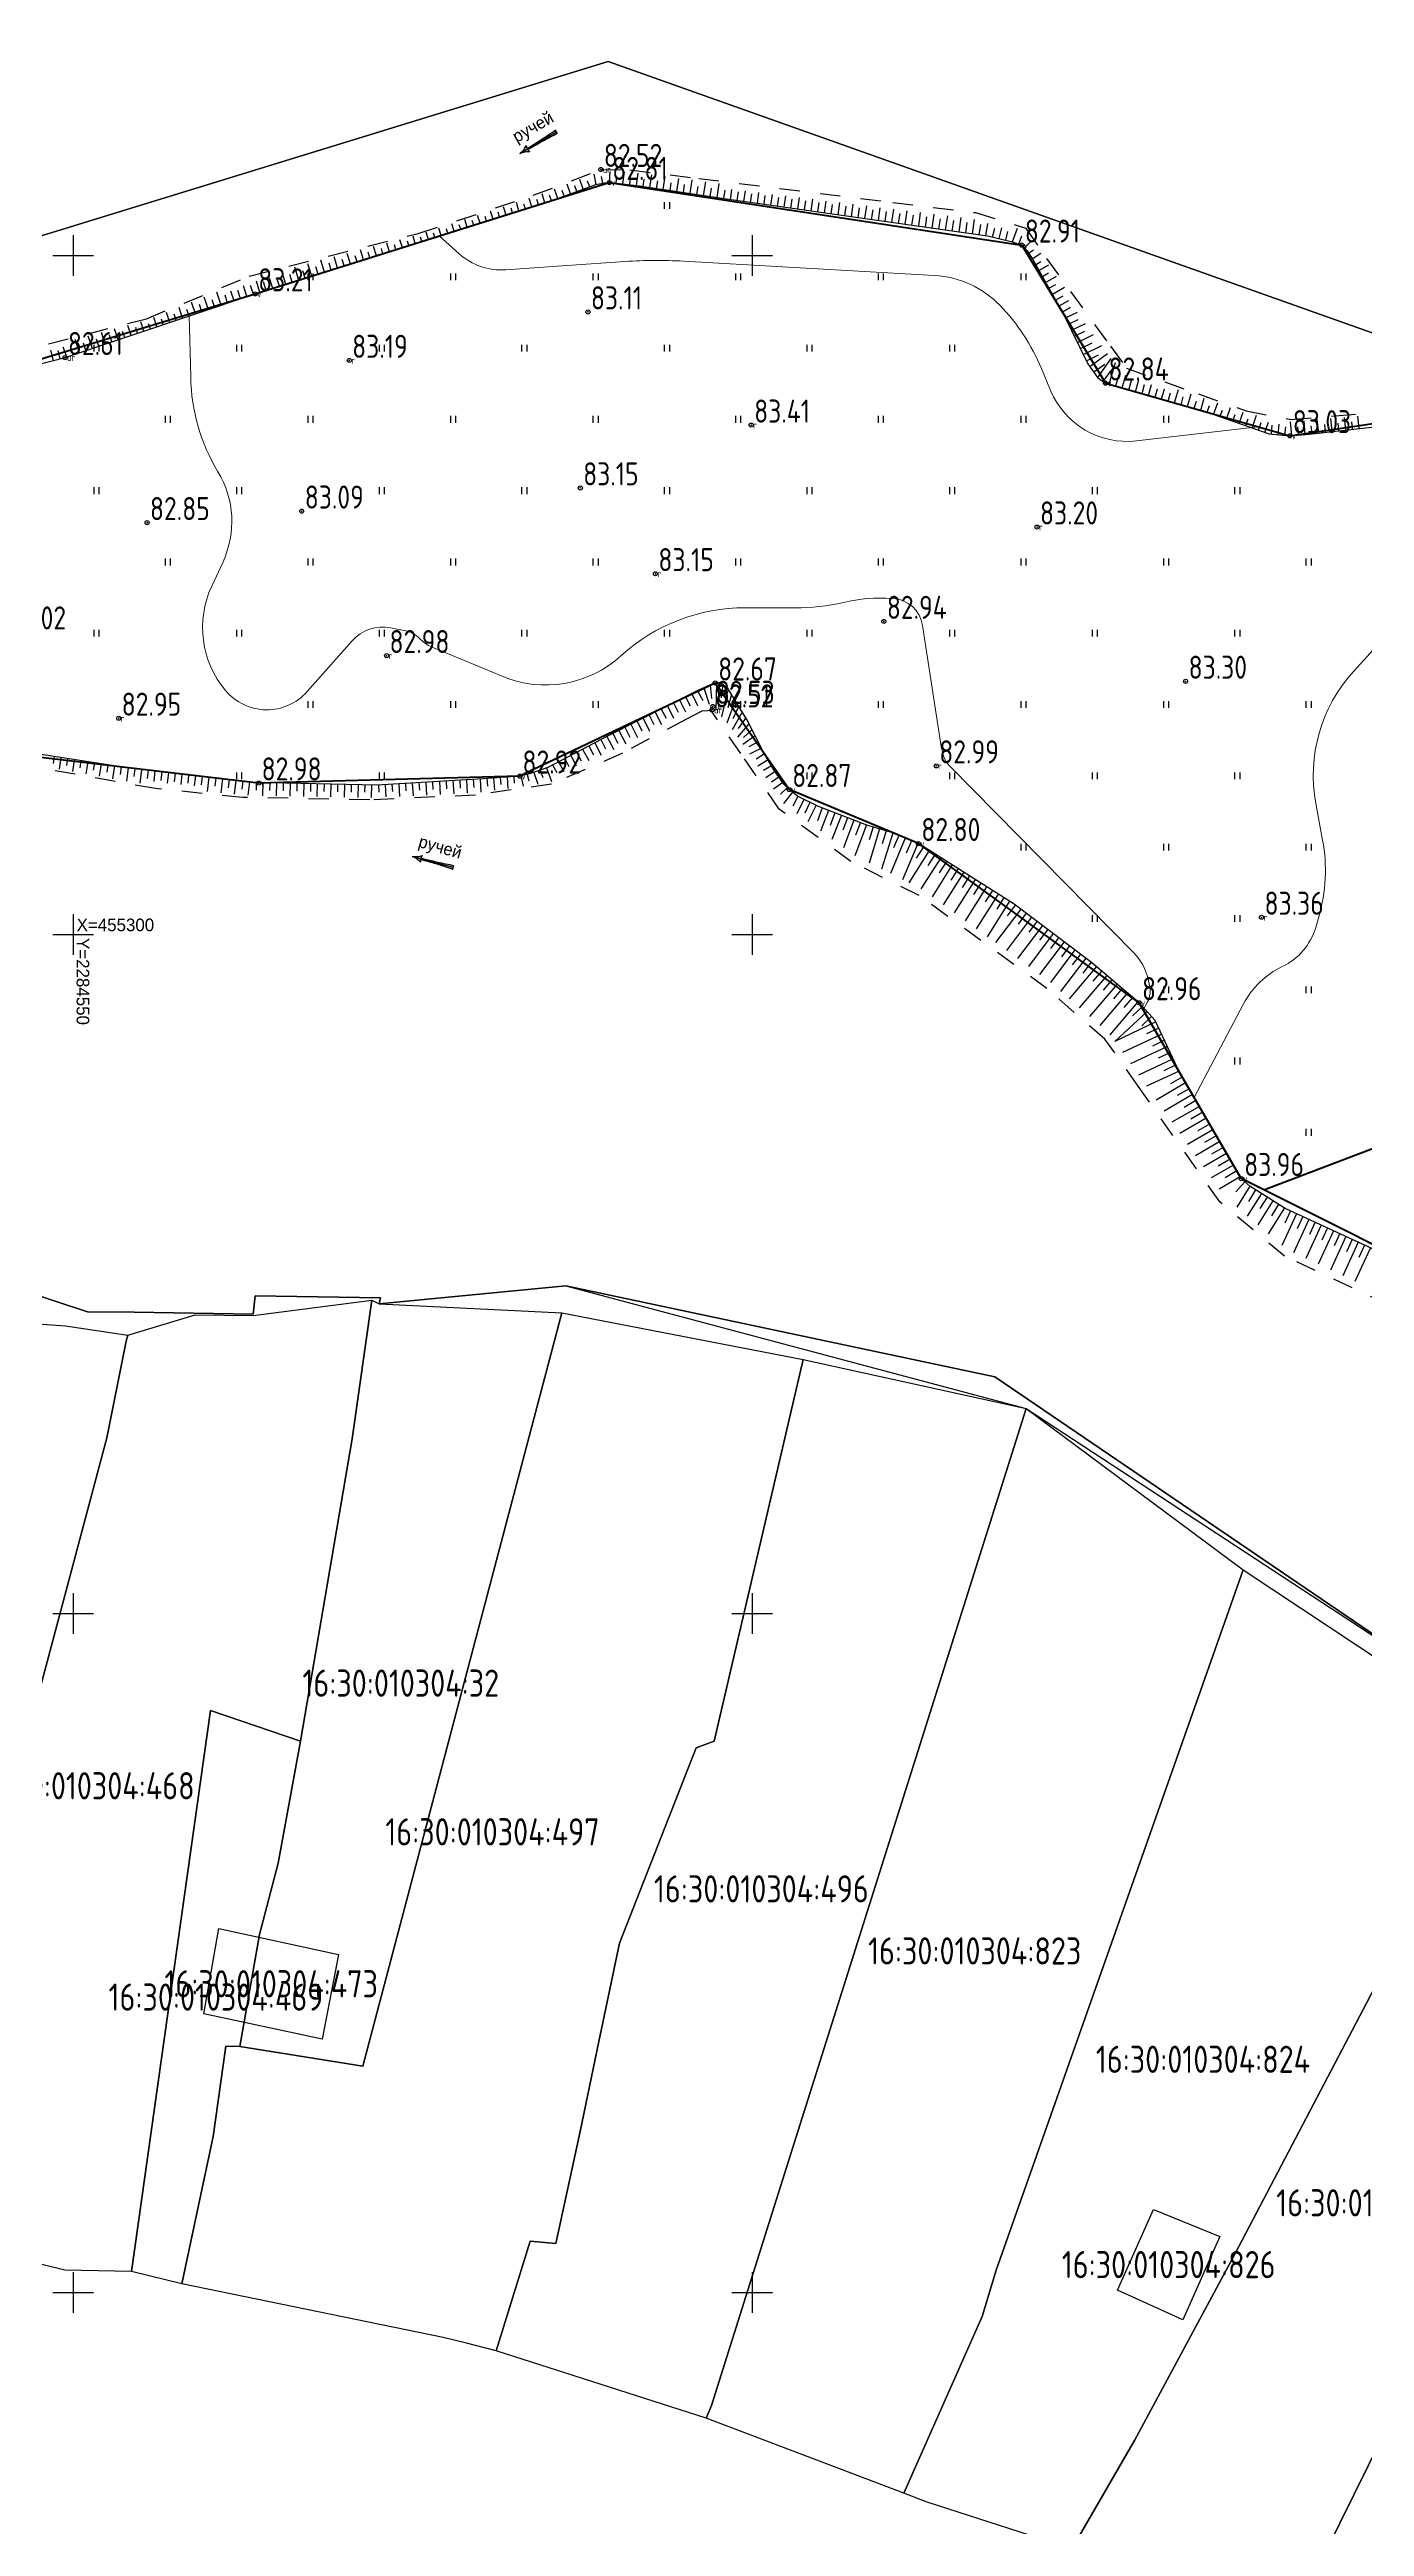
# Model space of a CAD drawing. Header units: metres. Extents: x 2284092 to 2335310, y 454860 to 483236.
# Drawn here: x 2284548.3 to 2284645.1, y 455182.8 to 455365.2 of the extents above; entities that cross this region are included whole.
import ezdxf
from ezdxf.enums import TextEntityAlignment as Align

# ---------------------------------------------------------------- set-up
doc = ezdxf.new("R2010")
doc.units = ezdxf.units.M
doc.header["$PDMODE"] = 32
doc.header["$PDSIZE"] = 0.3
doc.linetypes.add('ЛИНИЯ_1.5-1.5', pattern=[3, 1.5, -1.5])
for name, color, linetype in [('-_линия', 7, 'Continuous'), ('0 @ 0.5', 7, 'Continuous'), ('b', 7, 'Continuous'), ('D', 1, 'Continuous'), ('Eg.14_Ограждения', 7, 'Continuous'), ('INHABITED', 14, 'Continuous'), ('LABELS', 254, 'Continuous'), ('MUNICIPAL', 14, 'Continuous'), ('P', 94, 'Continuous'), ('Pr', 7, 'Continuous'), ('T', 7, 'Continuous'), ('КОД', 7, 'Continuous')]:
    doc.layers.add(name, color=color, linetype=linetype)
doc.styles.get("Standard").update_dxf_attribs({"font": 'eskdu.shx'})
doc.styles.add('Рубленый (Р-131)', font='p131.ttf')
doc.linetypes.add('ЛИНИЯ_СВЯЗИ', pattern='A,4.5,[133,ltypeshp.shx,S=0.2,R=0,X=-0.2,Y=0],1e-05,[133,ltypeshp.shx,S=0.15,R=0,X=-0.15,Y=0],1e-05,[133,ltypeshp.shx,S=0.1,R=0,X=-0.1,Y=0],1e-05,[133,ltypeshp.shx,S=0.05,R=0,X=-0.05,Y=0],4.5,-2', length=11.00003)

# ---------------------------------------------------------------- blocks, each defined once
blk = doc.blocks.new('Крест сетки')
at = {"color": 72, "linetype": 'Continuous'}
for p, q in [((-3, 0), (3, 0)), ((0, 3), (0, -3))]:
    blk.add_line(p, q, dxfattribs=at)
blk = doc.blocks.new('Штриховка Луговая растительность')
at = {"color": 3, "linetype": 'Continuous'}
for p, q in [((-0.4, 1), (-0.4, 0)), ((0.4, 0), (0.4, 1))]:
    blk.add_line(p, q, dxfattribs=at)
blk = doc.blocks.new('Направление течения')
at = {"linetype": 'Continuous'}
h = blk.add_hatch(color=0, dxfattribs=at)
edge = h.paths.add_edge_path()
edge.add_arc((-0.03, 2.33), 1.04, 241.8876, 266.7395)
edge.add_spline(control_points=[(-0.09, 1.3), (-0.09, 1.51), (-0.11, 2.34), (-0.14, 4.01), (-0.23, 5.45), (-0.28, 6.27)], knot_values=[0, 0, 0, 0, 0.625751, 2.516384, 4.981065, 4.981065, 4.981065, 4.981065], degree=3, periodic=0)
edge.add_arc((-0.05, 6.62), 0.414, 235.3367, 276.6842)
edge.add_arc((0.05, 6.62), 0.414, 263.3158, 304.6633)
edge.add_spline(control_points=[(0.28, 6.27), (0.23, 5.45), (0.14, 4.01), (0.11, 2.34), (0.09, 1.51), (0.09, 1.3)], knot_values=[0, 0, 0, 0, 2.464681, 4.355314, 4.981065, 4.981065, 4.981065, 4.981065], degree=3, periodic=0)
edge.add_arc((0.03, 2.33), 1.04, 273.2605, 298.1124)
edge.add_spline(control_points=[(0.52, 1.42), (0.39, 1.22), (0.12, 0.79), (0.04, 0.28), (0, 0)], knot_values=[0, 0, 0, 0, 0.685038, 1.525237, 1.525237, 1.525237, 1.525237], degree=3, periodic=0)
edge.add_spline(control_points=[(0, 0), (-0.04, 0.28), (-0.12, 0.79), (-0.39, 1.22), (-0.52, 1.42)], knot_values=[0, 0, 0, 0, 0.840199, 1.525237, 1.525237, 1.525237, 1.525237], degree=3, periodic=0)
at = {"color": 0, "linetype": 'Continuous'}
blk.add_line((0, 0), (0, 6.2), dxfattribs=at)
for centre, radius, start, end in [((-0.05, 6.62), 0.414, 235.3367, 276.6842), ((0.05, 6.62), 0.414, 263.3158, 304.6633), ((-0.03, 2.33), 1.04, 241.8876, 266.7395), ((0.03, 2.33), 1.04, 273.2605, 298.1124)]:
    blk.add_arc(centre, radius, start, end, dxfattribs=at)
for points in [[(-0.09, 1.3), (-0.1, 1.92), (-0.15, 3.81), (-0.28, 6.27)], [(0.09, 1.3), (0.1, 1.92), (0.15, 3.81), (0.28, 6.27)], [(0, 0), (-0.19, 0.82), (-0.52, 1.42)], [(0, 0), (0.19, 0.82), (0.52, 1.42)]]:
    blk.add_spline(points, degree=3, dxfattribs=at)

msp = doc.modelspace()

# ---------------------------------------------------------------- linework, layer by layer
at = {"layer": '-_линия', "color": 1, "lineweight": 100}
for points in [[(2284540.34, 455340.19), (2284563.4, 455347.18), (2284589.47, 455355.38), (2284619.85, 455350.77), (2284626.01, 455340.61), (2284639.58, 455336.73), (2284658.32, 455339.51)], [(2284653.36, 455273.35), (2284636.01, 455282.03), (2284628.48, 455294.98), (2284612.23, 455306.7), (2284602.73, 455310.68), (2284597.27, 455318.52), (2284582.87, 455311.67), (2284563.65, 455311.16), (2284526.55, 455315.52)]]:
    msp.add_lwpolyline(points, dxfattribs=at)
at = {"linetype": 'Continuous'}
for p, q in [((2284586.62, 455354.55), (2284586.37, 455355.25)), ((2284587.56, 455354.89), (2284587.3, 455355.6)), ((2284588.03, 455355.07), (2284587.87, 455355.48)), ((2284588.5, 455355.24), (2284588.36, 455356)), ((2284588.99, 455355.33), (2284588.9, 455355.82)), ((2284589.49, 455355.38), (2284589.54, 455356.19)), ((2284589.99, 455355.34), (2284590.02, 455355.83)), ((2284590.48, 455355.28), (2284590.59, 455356.16)), ((2284590.98, 455355.22), (2284591.04, 455355.76)), ((2284591.47, 455355.16), (2284591.59, 455356.07)), ((2284591.97, 455355.09), (2284592.05, 455355.63)), ((2284592.46, 455355.02), (2284592.6, 455355.95)), ((2284592.96, 455354.95), (2284593.04, 455355.5)), ((2284593.45, 455354.87), (2284593.59, 455355.82)), ((2284593.95, 455354.8), (2284594.03, 455355.36)), ((2284594.44, 455354.72), (2284594.59, 455355.69)), ((2284594.94, 455354.65), (2284595.02, 455355.23)), ((2284595.43, 455354.57), (2284595.58, 455355.57)), ((2284596.42, 455354.43), (2284596.57, 455355.44)), ((2284597.41, 455354.28), (2284597.56, 455355.31)), ((2284581.87, 455352.99), (2284581.68, 455353.59)), ((2284582.35, 455353.14), (2284582.24, 455353.5)), ((2284582.82, 455353.29), (2284582.63, 455353.9)), ((2284583.3, 455353.44), (2284583.19, 455353.8)), ((2284583.78, 455353.59), (2284583.58, 455354.21)), ((2284584.26, 455353.74), (2284584.14, 455354.12)), ((2284584.73, 455353.89), (2284584.53, 455354.55)), ((2284585.21, 455354.04), (2284585.08, 455354.44)), ((2284585.68, 455354.21), (2284585.43, 455354.89)), ((2284586.15, 455354.38), (2284586, 455354.79)), ((2284587.09, 455354.72), (2284586.94, 455355.13)), ((2284595.93, 455354.5), (2284596.01, 455355.09)), ((2284596.91, 455354.35), (2284597, 455354.96)), ((2284597.9, 455354.2), (2284598, 455354.82)), ((2284598.4, 455354.13), (2284598.5, 455354.88)), ((2284598.89, 455354.06), (2284598.98, 455354.69)), ((2284599.39, 455353.99), (2284599.5, 455354.76)), ((2284599.88, 455353.92), (2284599.97, 455354.56)), ((2284600.38, 455353.85), (2284600.49, 455354.64)), ((2284600.87, 455353.78), (2284600.96, 455354.43)), ((2284601.37, 455353.71), (2284601.48, 455354.51)), ((2284601.86, 455353.64), (2284601.96, 455354.29)), ((2284602.36, 455353.57), (2284602.47, 455354.39)), ((2284602.85, 455353.5), (2284602.95, 455354.16)), ((2284603.35, 455353.43), (2284603.47, 455354.27)), ((2284603.84, 455353.36), (2284603.94, 455354.03)), ((2284604.34, 455353.29), (2284604.46, 455354.15)), ((2284604.83, 455353.22), (2284604.93, 455353.9)), ((2284605.33, 455353.15), (2284605.45, 455354.02)), ((2284605.82, 455353.08), (2284605.92, 455353.77)), ((2284606.32, 455353.01), (2284606.45, 455353.9)), ((2284606.81, 455352.94), (2284606.91, 455353.64)), ((2284607.31, 455352.87), (2284607.44, 455353.78)), ((2284607.8, 455352.8), (2284607.9, 455353.51)), ((2284608.3, 455352.73), (2284608.43, 455353.66)), ((2284608.79, 455352.66), (2284608.9, 455353.37)), ((2284609.29, 455352.59), (2284609.42, 455353.53)), ((2284610.28, 455352.45), (2284610.42, 455353.41)), ((2284576.15, 455351.19), (2284575.98, 455351.72)), ((2284576.62, 455351.34), (2284576.53, 455351.65)), ((2284577.1, 455351.49), (2284576.93, 455352.03)), ((2284577.58, 455351.64), (2284577.48, 455351.96)), ((2284578.05, 455351.79), (2284577.88, 455352.34)), ((2284578.53, 455351.94), (2284578.43, 455352.27)), ((2284579.01, 455352.09), (2284578.83, 455352.65)), ((2284579.49, 455352.24), (2284579.38, 455352.58)), ((2284579.96, 455352.39), (2284579.78, 455352.96)), ((2284580.44, 455352.54), (2284580.33, 455352.88)), ((2284580.92, 455352.69), (2284580.73, 455353.28)), ((2284581.39, 455352.84), (2284581.28, 455353.19)), ((2284609.78, 455352.52), (2284609.89, 455353.24)), ((2284610.77, 455352.38), (2284610.88, 455353.11)), ((2284611.27, 455352.31), (2284611.41, 455353.29)), ((2284611.76, 455352.24), (2284611.87, 455352.98)), ((2284612.26, 455352.17), (2284612.4, 455353.17)), ((2284612.75, 455352.1), (2284612.86, 455352.85)), ((2284613.25, 455352.03), (2284613.39, 455353.04)), ((2284613.74, 455351.96), (2284613.85, 455352.72)), ((2284614.24, 455351.89), (2284614.39, 455352.92)), ((2284614.73, 455351.81), (2284614.84, 455352.59)), ((2284615.23, 455351.74), (2284615.38, 455352.8)), ((2284615.72, 455351.67), (2284615.83, 455352.45)), ((2284616.22, 455351.6), (2284616.37, 455352.67)), ((2284616.71, 455351.53), (2284616.82, 455352.28)), ((2284617.21, 455351.46), (2284617.34, 455352.37)), ((2284617.7, 455351.36), (2284617.85, 455352.03)), ((2284618.19, 455351.25), (2284618.37, 455352.05)), ((2284618.67, 455351.14), (2284618.81, 455351.77)), ((2284619.16, 455351.02), (2284619.52, 455352.02)), ((2284569.47, 455349.09), (2284569.21, 455349.91)), ((2284569.95, 455349.24), (2284569.8, 455349.71)), ((2284570.42, 455349.39), (2284570.18, 455350.16)), ((2284570.9, 455349.54), (2284570.76, 455349.98)), ((2284571.38, 455349.69), (2284571.15, 455350.42)), ((2284571.85, 455349.84), (2284571.72, 455350.25)), ((2284572.33, 455349.99), (2284572.12, 455350.67)), ((2284572.81, 455350.14), (2284572.69, 455350.53)), ((2284573.28, 455350.29), (2284573.09, 455350.92)), ((2284573.76, 455350.44), (2284573.65, 455350.8)), ((2284574.24, 455350.59), (2284574.06, 455351.17)), ((2284574.72, 455350.74), (2284574.61, 455351.07)), ((2284575.19, 455350.89), (2284575.02, 455351.43)), ((2284575.67, 455351.04), (2284575.57, 455351.35)), ((2284619.63, 455350.85), (2284619.85, 455351.45)), ((2284620.03, 455350.58), (2284620.61, 455351.11)), ((2284620.34, 455350.19), (2284620.71, 455350.42)), ((2284620.61, 455349.77), (2284621.25, 455350.17)), ((2284563.75, 455347.29), (2284563.49, 455348.11)), ((2284564.22, 455347.44), (2284564.02, 455348.08)), ((2284564.7, 455347.59), (2284564.46, 455348.35)), ((2284565.18, 455347.74), (2284564.99, 455348.35)), ((2284565.65, 455347.89), (2284565.34, 455348.9)), ((2284566.13, 455348.04), (2284565.95, 455348.62)), ((2284566.61, 455348.19), (2284566.31, 455349.15)), ((2284567.08, 455348.34), (2284566.91, 455348.89)), ((2284567.56, 455348.49), (2284567.27, 455349.4)), ((2284568.04, 455348.64), (2284567.87, 455349.17)), ((2284568.51, 455348.79), (2284568.24, 455349.66)), ((2284568.99, 455348.94), (2284568.84, 455349.44)), ((2284620.86, 455349.33), (2284621.26, 455349.56)), ((2284621.11, 455348.9), (2284621.83, 455349.31)), ((2284621.36, 455348.47), (2284621.81, 455348.72)), ((2284621.6, 455348.03), (2284622.41, 455348.49)), ((2284621.85, 455347.6), (2284622.35, 455347.88)), ((2284558.05, 455345.39), (2284557.79, 455346.19)), ((2284559, 455345.71), (2284558.72, 455346.56)), ((2284559.48, 455345.87), (2284559.3, 455346.39)), ((2284559.95, 455346.03), (2284559.65, 455346.94)), ((2284560.42, 455346.19), (2284560.24, 455346.74)), ((2284560.9, 455346.35), (2284560.58, 455347.31)), ((2284561.37, 455346.51), (2284561.18, 455347.09)), ((2284561.85, 455346.66), (2284561.6, 455347.39)), ((2284562.32, 455346.82), (2284562.11, 455347.44)), ((2284562.79, 455346.98), (2284562.53, 455347.77)), ((2284563.27, 455347.14), (2284563.05, 455347.79)), ((2284622.1, 455347.16), (2284622.99, 455347.67)), ((2284622.34, 455346.73), (2284622.89, 455347.04)), ((2284622.59, 455346.29), (2284623.31, 455346.7)), ((2284622.84, 455345.86), (2284623.44, 455346.2)), ((2284552.36, 455343.49), (2284552.08, 455344.34)), ((2284553.31, 455343.81), (2284553.05, 455344.6)), ((2284553.79, 455343.96), (2284553.64, 455344.41)), ((2284554.26, 455344.12), (2284554.01, 455344.86)), ((2284554.73, 455344.28), (2284554.6, 455344.7)), ((2284555.21, 455344.44), (2284554.98, 455345.12)), ((2284555.68, 455344.6), (2284555.55, 455344.98)), ((2284556.16, 455344.76), (2284555.93, 455345.44)), ((2284556.63, 455344.92), (2284556.49, 455345.33)), ((2284557.11, 455345.08), (2284556.86, 455345.81)), ((2284557.58, 455345.24), (2284557.43, 455345.69)), ((2284558.53, 455345.55), (2284558.37, 455346.04)), ((2284623.07, 455345.41), (2284623.94, 455345.84)), ((2284623.29, 455344.96), (2284623.99, 455345.3)), ((2284623.5, 455344.51), (2284624.54, 455345.01)), ((2284623.72, 455344.06), (2284624.5, 455344.44)), ((2284548.55, 455342.28), (2284548.36, 455343.03)), ((2284549.04, 455342.4), (2284548.88, 455343.02)), ((2284549.52, 455342.54), (2284549.27, 455343.27)), ((2284549.99, 455342.69), (2284549.8, 455343.28)), ((2284550.47, 455342.85), (2284550.14, 455343.82)), ((2284550.94, 455343.01), (2284550.76, 455343.56)), ((2284551.42, 455343.17), (2284551.11, 455344.08)), ((2284551.89, 455343.33), (2284551.72, 455343.85)), ((2284552.84, 455343.65), (2284552.68, 455344.13)), ((2284623.94, 455343.61), (2284625.13, 455344.19)), ((2284624.16, 455343.16), (2284625.02, 455343.58)), ((2284624.38, 455342.71), (2284625.73, 455343.37)), ((2284624.6, 455342.26), (2284625.5, 455342.7)), ((2284624.85, 455341.84), (2284626.16, 455342.78)), ((2284625.44, 455341.02), (2284626.44, 455342.43)), ((2284625.14, 455341.43), (2284625.95, 455342.01)), ((2284625.84, 455340.73), (2284626.42, 455341.55)), ((2284626.29, 455340.53), (2284626.75, 455342.14)), ((2284626.77, 455340.4), (2284627.02, 455341.25)), ((2284627.25, 455340.26), (2284627.52, 455341.19)), ((2284627.73, 455340.12), (2284627.93, 455340.81)), ((2284628.21, 455339.98), (2284628.47, 455340.86)), ((2284628.7, 455339.85), (2284628.89, 455340.51)), ((2284629.18, 455339.71), (2284629.41, 455340.52)), ((2284629.66, 455339.57), (2284629.84, 455340.2)), ((2284630.14, 455339.43), (2284630.35, 455340.18)), ((2284630.62, 455339.29), (2284630.79, 455339.89)), ((2284631.1, 455339.16), (2284631.38, 455340.15)), ((2284631.58, 455339.02), (2284631.74, 455339.59)), ((2284632.06, 455338.88), (2284632.33, 455339.82)), ((2284632.54, 455338.74), (2284632.7, 455339.28)), ((2284633.02, 455338.61), (2284633.28, 455339.5)), ((2284633.5, 455338.46), (2284633.68, 455338.96)), ((2284633.97, 455338.29), (2284634.27, 455339.15)), ((2284634.92, 455337.96), (2284635.21, 455338.81)), ((2284634.44, 455338.13), (2284634.62, 455338.63)), ((2284635.39, 455337.8), (2284635.56, 455338.3)), ((2284635.86, 455337.63), (2284636.15, 455338.48)), ((2284636.33, 455337.47), (2284636.51, 455337.99)), ((2284636.8, 455337.3), (2284637.13, 455338.24)), ((2284637.27, 455337.14), (2284637.48, 455337.72)), ((2284637.75, 455336.97), (2284638.02, 455337.74)), ((2284638.23, 455336.85), (2284638.29, 455337.52)), ((2284638.73, 455336.81), (2284638.8, 455337.59)), ((2284639.22, 455336.76), (2284639.28, 455337.38)), ((2284639.72, 455336.74), (2284639.63, 455337.76)), ((2284640.22, 455336.78), (2284640.17, 455337.38)), ((2284640.72, 455336.83), (2284640.63, 455337.83)), ((2284641.22, 455336.88), (2284641.15, 455337.46)), ((2284641.71, 455336.93), (2284641.6, 455337.92)), ((2284642.21, 455336.99), (2284642.15, 455337.56)), ((2284642.71, 455337.04), (2284642.6, 455338)), ((2284643.2, 455337.1), (2284643.14, 455337.66)), ((2284643.7, 455337.15), (2284643.6, 455338.09)), ((2284644.2, 455337.21), (2284644.14, 455337.75)), ((2284644.69, 455337.26), (2284644.59, 455338.18)), ((2284594.2, 455317.06), (2284594.54, 455316.39)), ((2284594.64, 455317.29), (2284595.09, 455316.4)), ((2284595.09, 455317.51), (2284595.43, 455316.85)), ((2284595.54, 455317.74), (2284595.98, 455316.86)), ((2284595.98, 455317.96), (2284596.35, 455317.23)), ((2284596.44, 455318.17), (2284596.83, 455316.96)), ((2284596.89, 455318.38), (2284597.01, 455317.38)), ((2284597.37, 455318.53), (2284597.32, 455316.52)), ((2284597.84, 455318.42), (2284597.7, 455317.43)), ((2284598.22, 455318.09), (2284597.74, 455316.04)), ((2284598.74, 455317.24), (2284598.12, 455315.56)), ((2284598.48, 455317.67), (2284598.19, 455316.71)), ((2284590.18, 455315.04), (2284590.68, 455314.05)), ((2284590.62, 455315.27), (2284590.98, 455314.55)), ((2284591.07, 455315.49), (2284591.56, 455314.52)), ((2284591.52, 455315.72), (2284591.87, 455315.01)), ((2284591.96, 455315.94), (2284592.44, 455314.99)), ((2284592.41, 455316.16), (2284592.76, 455315.47)), ((2284592.86, 455316.39), (2284593.32, 455315.46)), ((2284593.3, 455316.61), (2284593.65, 455315.93)), ((2284593.75, 455316.84), (2284594.21, 455315.93)), ((2284599.26, 455316.39), (2284598.51, 455315.07)), ((2284599, 455316.81), (2284598.58, 455315.9)), ((2284599.76, 455315.52), (2284598.91, 455314.55)), ((2284599.52, 455315.96), (2284598.97, 455315.18)), ((2284599.98, 455315.07), (2284599.36, 455314.51)), ((2284587.07, 455313.43), (2284587.4, 455312.8)), ((2284587.51, 455313.66), (2284587.96, 455312.82)), ((2284587.96, 455313.9), (2284588.3, 455313.24)), ((2284588.4, 455314.13), (2284588.88, 455313.22)), ((2284588.84, 455314.36), (2284589.2, 455313.67)), ((2284589.28, 455314.59), (2284589.8, 455313.62)), ((2284589.73, 455314.82), (2284590.09, 455314.09)), ((2284600.21, 455314.63), (2284599.31, 455313.99)), ((2284600.44, 455314.19), (2284599.75, 455313.83)), ((2284600.67, 455313.74), (2284599.79, 455313.29)), ((2284600.9, 455313.3), (2284600.29, 455312.93)), ((2284548.6, 455313.11), (2284548.52, 455312.61)), ((2284549.09, 455313.04), (2284548.96, 455312.18)), ((2284549.59, 455312.96), (2284549.51, 455312.45)), ((2284550.08, 455312.88), (2284549.94, 455312)), ((2284550.57, 455312.81), (2284550.49, 455312.28)), ((2284551.07, 455312.73), (2284550.93, 455311.83)), ((2284551.56, 455312.65), (2284551.48, 455312.12)), ((2284552.06, 455312.58), (2284551.91, 455311.66)), ((2284552.55, 455312.5), (2284552.47, 455311.95)), ((2284553.04, 455312.43), (2284552.9, 455311.48)), ((2284553.54, 455312.35), (2284553.45, 455311.79)), ((2284554.04, 455312.29), (2284553.92, 455311.31)), ((2284554.53, 455312.23), (2284554.46, 455311.64)), ((2284555.03, 455312.17), (2284554.91, 455311.14)), ((2284555.52, 455312.11), (2284555.45, 455311.49)), ((2284556.02, 455312.05), (2284555.93, 455311.27)), ((2284556.52, 455312), (2284556.44, 455311.36)), ((2284557.01, 455311.94), (2284556.92, 455311.16)), ((2284557.51, 455311.88), (2284557.44, 455311.25)), ((2284558.01, 455311.82), (2284557.92, 455311.06)), ((2284558.5, 455311.76), (2284558.43, 455311.14)), ((2284559, 455311.7), (2284558.91, 455310.96)), ((2284559.5, 455311.65), (2284559.42, 455311.03)), ((2284559.99, 455311.59), (2284559.87, 455310.55)), ((2284560.49, 455311.53), (2284560.42, 455310.92)), ((2284560.99, 455311.47), (2284560.87, 455310.44)), ((2284561.48, 455311.41), (2284561.41, 455310.81)), ((2284578.96, 455311.39), (2284579.01, 455310.41)), ((2284579.46, 455311.42), (2284579.49, 455310.84)), ((2284579.96, 455311.45), (2284580.01, 455310.49)), ((2284580.45, 455311.49), (2284580.5, 455310.94)), ((2284580.95, 455311.52), (2284581.02, 455310.63)), ((2284581.45, 455311.56), (2284581.49, 455311.05)), ((2284581.95, 455311.6), (2284582.01, 455310.76)), ((2284582.45, 455311.64), (2284582.48, 455311.16)), ((2284582.95, 455311.68), (2284583.12, 455310.92)), ((2284583.43, 455311.79), (2284583.54, 455311.32)), ((2284583.91, 455311.94), (2284584.21, 455311.09)), ((2284584.38, 455312.11), (2284584.58, 455311.56)), ((2284584.85, 455312.28), (2284585.21, 455311.28)), ((2284585.3, 455312.5), (2284585.6, 455311.94)), ((2284585.74, 455312.73), (2284586.12, 455312.02)), ((2284586.19, 455312.96), (2284586.5, 455312.37)), ((2284586.63, 455313.2), (2284587.04, 455312.42)), ((2284601.16, 455312.87), (2284600.4, 455312.41)), ((2284601.42, 455312.44), (2284600.84, 455312.09)), ((2284601.68, 455312.02), (2284601, 455311.54)), ((2284601.97, 455311.61), (2284601.42, 455311.23)), ((2284561.98, 455311.35), (2284561.86, 455310.34)), ((2284562.48, 455311.3), (2284562.41, 455310.7)), ((2284562.97, 455311.24), (2284562.86, 455310.26)), ((2284563.47, 455311.18), (2284563.46, 455310.63)), ((2284563.97, 455311.17), (2284563.95, 455310.23)), ((2284564.47, 455311.16), (2284564.46, 455310.61)), ((2284564.97, 455311.15), (2284564.95, 455310.22)), ((2284565.47, 455311.15), (2284565.46, 455310.59)), ((2284565.97, 455311.14), (2284565.95, 455310.2)), ((2284566.47, 455311.13), (2284566.46, 455310.57)), ((2284566.97, 455311.12), (2284566.95, 455310.18)), ((2284567.47, 455311.11), (2284567.46, 455310.55)), ((2284567.97, 455311.1), (2284567.95, 455310.16)), ((2284568.47, 455311.09), (2284568.46, 455310.54)), ((2284568.97, 455311.08), (2284568.95, 455310.14)), ((2284569.47, 455311.07), (2284569.46, 455310.52)), ((2284569.97, 455311.06), (2284569.95, 455310.12)), ((2284570.47, 455311.05), (2284570.46, 455310.5)), ((2284570.97, 455311.04), (2284570.95, 455310.1)), ((2284571.47, 455311.03), (2284571.46, 455310.48)), ((2284571.97, 455311.02), (2284571.95, 455310.09)), ((2284572.47, 455311.02), (2284572.5, 455310.49)), ((2284572.97, 455311.04), (2284573.02, 455310.14)), ((2284573.47, 455311.07), (2284573.5, 455310.54)), ((2284573.97, 455311.1), (2284574.02, 455310.18)), ((2284574.47, 455311.13), (2284574.5, 455310.59)), ((2284574.96, 455311.16), (2284575.02, 455310.23)), ((2284575.46, 455311.19), (2284575.5, 455310.64)), ((2284575.96, 455311.22), (2284576.02, 455310.27)), ((2284576.46, 455311.25), (2284576.49, 455310.69)), ((2284576.96, 455311.28), (2284577.02, 455310.32)), ((2284577.46, 455311.31), (2284577.49, 455310.74)), ((2284577.96, 455311.34), (2284578.02, 455310.37)), ((2284578.46, 455311.36), (2284578.49, 455310.79)), ((2284602.25, 455311.19), (2284601.57, 455310.72)), ((2284602.58, 455310.82), (2284602.08, 455310.33)), ((2284602.96, 455310.49), (2284602.29, 455309.65)), ((2284603.35, 455310.18), (2284603, 455309.47)), ((2284603.8, 455309.96), (2284603.28, 455308.9)), ((2284604.25, 455309.74), (2284603.86, 455308.95)), ((2284604.7, 455309.52), (2284604.1, 455308.3)), ((2284605.16, 455309.33), (2284604.8, 455308.39)), ((2284605.62, 455309.15), (2284605.03, 455307.61)), ((2284606.09, 455308.97), (2284605.73, 455308.04)), ((2284606.56, 455308.79), (2284605.87, 455307)), ((2284607.02, 455308.61), (2284606.67, 455307.68)), ((2284607.49, 455308.43), (2284606.71, 455306.38)), ((2284608.42, 455308.08), (2284607.55, 455305.79)), ((2284607.96, 455308.26), (2284607.6, 455307.32)), ((2284609.38, 455307.78), (2284608.6, 455305.26)), ((2284608.9, 455307.93), (2284608.61, 455306.97)), ((2284610.34, 455307.48), (2284609.51, 455304.81)), ((2284609.86, 455307.63), (2284609.56, 455306.68)), ((2284611.26, 455307.11), (2284610.17, 455304.49)), ((2284610.8, 455307.3), (2284610.41, 455306.38)), ((2284612.18, 455306.72), (2284611.06, 455304.04)), ((2284611.72, 455306.91), (2284611.34, 455305.99)), ((2284613.03, 455306.2), (2284611.52, 455303.81)), ((2284612.61, 455306.46), (2284612.08, 455305.62)), ((2284613.46, 455305.93), (2284612.92, 455305.08)), ((2284613.88, 455305.66), (2284612.42, 455303.36)), ((2284614.72, 455305.13), (2284613.25, 455302.79)), ((2284614.3, 455305.39), (2284613.77, 455304.55)), ((2284615.57, 455304.59), (2284614.06, 455302.2)), ((2284615.15, 455304.86), (2284614.61, 455304.02)), ((2284615.99, 455304.33), (2284615.46, 455303.48)), ((2284616.42, 455304.06), (2284614.87, 455301.61)), ((2284617.26, 455303.53), (2284615.68, 455301.02)), ((2284616.84, 455303.79), (2284616.3, 455302.95)), ((2284618.11, 455302.99), (2284616.49, 455300.43)), ((2284617.68, 455303.26), (2284617.15, 455302.41)), ((2284618.95, 455302.46), (2284617.3, 455299.84)), ((2284618.53, 455302.73), (2284618, 455301.88)), ((2284619.77, 455301.88), (2284617.9, 455299.41)), ((2284620.57, 455301.28), (2284618.71, 455298.82)), ((2284619.37, 455302.18), (2284618.77, 455301.39)), ((2284621.36, 455300.68), (2284619.52, 455298.23)), ((2284620.17, 455301.58), (2284619.57, 455300.78)), ((2284620.97, 455300.98), (2284620.36, 455300.18)), ((2284622.16, 455300.07), (2284620.33, 455297.64)), ((2284622.96, 455299.47), (2284621.14, 455297.06)), ((2284621.76, 455300.38), (2284621.16, 455299.58)), ((2284623.76, 455298.87), (2284621.95, 455296.47)), ((2284622.56, 455299.77), (2284621.96, 455298.98)), ((2284623.36, 455299.17), (2284622.76, 455298.37)), ((2284624.56, 455298.27), (2284622.7, 455295.81)), ((2284625.34, 455297.64), (2284623.33, 455295.27)), ((2284624.16, 455298.57), (2284623.56, 455297.77)), ((2284626.1, 455297), (2284624.08, 455294.61)), ((2284624.96, 455297.97), (2284624.35, 455297.17)), ((2284625.72, 455297.32), (2284625.07, 455296.56)), ((2284626.86, 455296.35), (2284624.83, 455293.96)), ((2284627.63, 455295.7), (2284625.59, 455293.3)), ((2284626.48, 455296.67), (2284625.83, 455295.91)), ((2284628.39, 455295.06), (2284626.33, 455292.63)), ((2284627.24, 455296.03), (2284626.6, 455295.26)), ((2284628.01, 455295.38), (2284627.36, 455294.62)), ((2284629.08, 455294.33), (2284626.69, 455292.14)), ((2284629.72, 455293.57), (2284626.69, 455292.14)), ((2284628.74, 455294.7), (2284628, 455294.02)), ((2284629.41, 455293.96), (2284628.68, 455293.29)), ((2284630.15, 455292.67), (2284627.27, 455291.31)), ((2284630.57, 455291.76), (2284627.86, 455290.49)), ((2284629.93, 455293.12), (2284629.03, 455292.69)), ((2284630.36, 455292.22), (2284629.46, 455291.79)), ((2284631, 455290.86), (2284628.44, 455289.66)), ((2284631.43, 455289.95), (2284629.03, 455288.83)), ((2284630.79, 455291.31), (2284629.88, 455290.89)), ((2284631.21, 455290.41), (2284630.31, 455289.98)), ((2284631.66, 455289.51), (2284630.79, 455289.01)), ((2284631.91, 455289.08), (2284629.75, 455287.82)), ((2284632.41, 455288.22), (2284630.33, 455287)), ((2284632.16, 455288.65), (2284631.3, 455288.15)), ((2284632.66, 455287.78), (2284631.8, 455287.28)), ((2284632.92, 455287.35), (2284630.9, 455286.18)), ((2284633.42, 455286.49), (2284631.48, 455285.36)), ((2284633.17, 455286.92), (2284632.3, 455286.42)), ((2284633.67, 455286.05), (2284632.81, 455285.55)), ((2284633.92, 455285.62), (2284632.06, 455284.54)), ((2284634.42, 455284.76), (2284632.64, 455283.72)), ((2284634.17, 455285.19), (2284633.31, 455284.69)), ((2284634.68, 455284.33), (2284633.81, 455283.82)), ((2284634.93, 455283.89), (2284633.22, 455282.9)), ((2284635.43, 455283.03), (2284633.8, 455282.08)), ((2284635.18, 455283.46), (2284634.31, 455282.96)), ((2284635.68, 455282.6), (2284634.82, 455282.09)), ((2284635.93, 455282.16), (2284634.38, 455281.26)), ((2284636.27, 455281.8), (2284635.6, 455281.06)), ((2284636.64, 455281.47), (2284635.67, 455279.92)), ((2284637.49, 455280.94), (2284636.44, 455279.27)), ((2284637.06, 455281.2), (2284636.53, 455280.35)), ((2284638.33, 455280.4), (2284637.22, 455278.62)), ((2284637.91, 455280.67), (2284637.38, 455279.82)), ((2284639.18, 455279.87), (2284637.99, 455277.97)), ((2284638.76, 455280.14), (2284638.23, 455279.29)), ((2284640.08, 455279.45), (2284639, 455277.1)), ((2284639.63, 455279.66), (2284639.21, 455278.75)), ((2284640.99, 455279.03), (2284639.85, 455276.56)), ((2284640.54, 455279.24), (2284640.12, 455278.33)), ((2284641.9, 455278.61), (2284640.76, 455276.14)), ((2284641.45, 455278.82), (2284641.03, 455277.91)), ((2284642.81, 455278.19), (2284641.66, 455275.72)), ((2284642.35, 455278.4), (2284641.93, 455277.49)), ((2284643.71, 455277.77), (2284642.57, 455275.29)), ((2284643.26, 455277.98), (2284642.84, 455277.07)), ((2284644.62, 455277.35), (2284643.48, 455274.87)), ((2284644.17, 455277.56), (2284643.75, 455276.65)), ((2284645.53, 455276.93), (2284644.38, 455274.45)), ((2284645.08, 455277.14), (2284644.66, 455276.23))]:
    msp.add_line(p, q, dxfattribs=at)
for points in [[(2284540.34, 455340.19), (2284549.4, 455342.49), (2284563.4, 455347.18), (2284585.24, 455354.05), (2284587.63, 455354.92), (2284588.48, 455355.24), (2284589.12, 455355.35), (2284589.47, 455355.38), (2284590, 455355.34), (2284591.69, 455355.14), (2284597.93, 455354.2), (2284617.33, 455351.45), (2284619.07, 455351.05), (2284619.85, 455350.77), (2284620.25, 455350.34), (2284620.65, 455349.71), (2284622.93, 455345.69), (2284624.71, 455342.03), (2284625.43, 455341.03), (2284626.01, 455340.61), (2284627.02, 455340.33), (2284633.35, 455338.51), (2284638.05, 455336.87), (2284639.58, 455336.73), (2284641.01, 455336.85), (2284650.64, 455337.92)], [(2284650.37, 455274.69), (2284639.24, 455279.84), (2284636.63, 455281.47), (2284636.01, 455282.03), (2284631.52, 455289.75), (2284629.67, 455293.68), (2284628.48, 455294.98), (2284624.97, 455297.95), (2284619.29, 455302.25), (2284612.23, 455306.7), (2284610.43, 455307.46), (2284608.44, 455308.07), (2284604.88, 455309.43), (2284603.34, 455310.19), (2284602.73, 455310.68), (2284602.32, 455311.09), (2284601.6, 455312.13), (2284600.88, 455313.34), (2284599.59, 455315.83), (2284598.2, 455318.13), (2284597.77, 455318.47), (2284597.56, 455318.53), (2284597.27, 455318.52), (2284597.03, 455318.44), (2284596.05, 455317.99), (2284589.33, 455314.62), (2284584.95, 455312.31), (2284583.59, 455311.83), (2284582.87, 455311.67), (2284580.18, 455311.46), (2284572.36, 455311.01), (2284563.41, 455311.19), (2284553.65, 455312.33), (2284545.43, 455313.6)]]:
    msp.add_lwpolyline(points, dxfattribs=at)
at = {"color": 5, "linetype": 'ЛИНИЯ_1.5-1.5'}
for points in [[(2284545.28, 455342.76), (2284555.39, 455345.35), (2284562.96, 455348.49), (2284575.39, 455351.62), (2284583.88, 455354.44), (2284588.85, 455356.34), (2284590.99, 455356.31), (2284596.06, 455355.69), (2284610.34, 455353.92), (2284616.43, 455353.17), (2284620.15, 455352.02), (2284621.67, 455349.79), (2284626.37, 455343.33), (2284627.55, 455341.71), (2284632.85, 455339.82), (2284636.36, 455338.57), (2284639.65, 455337.93), (2284642.93, 455338.2), (2284648.85, 455338.69)], [(2284649.61, 455271.46), (2284639.18, 455276.32), (2284634.44, 455280.31), (2284628.42, 455288.84), (2284625.97, 455292.3), (2284621.69, 455296.04), (2284612.28, 455302.87), (2284607.27, 455305.38), (2284601.99, 455309.23), (2284599.15, 455313.34), (2284596.96, 455316.52), (2284596.71, 455316.49), (2284596.28, 455316.45), (2284595.68, 455316.14), (2284595.06, 455315.82), (2284590.44, 455313.35), (2284585.21, 455311.08), (2284579.63, 455310.27), (2284571.83, 455309.92), (2284562.47, 455310.1), (2284556.05, 455310.75), (2284543.87, 455312.93)]]:
    msp.add_lwpolyline(points, dxfattribs=at)
at = {"layer": 'b', "linetype": 'Continuous'}
msp.add_lwpolyline([(2284400.46, 455452.39), (2284362.59, 455424.7), (2284292.45, 455322.69), (2284378.23, 455332.83), (2284465.8, 455326.3), (2284589.4, 455364.3), (2284647.1, 455343.8), (2284731.2, 455423), (2284803.4, 455418.7), (2284841.5, 455421.2), (2285132.4, 455641.7), (2285249.4, 455625.3), (2285143.47, 455740.54), (2285079.3, 455808.6), (2285088.13, 455821.89), (2285062.82, 455841.71), (2284892, 456015.6)], close=True, dxfattribs=at)
msp.add_lwpolyline([(2284650.33, 455245.35), (2284617.86, 455267.43), (2284586.27, 455274.14), (2284572.54, 455272.82), (2284572.62, 455273.25), (2284563.39, 455273.4), (2284563.25, 455272.05), (2284554.49, 455272.2), (2284551.04, 455272.21), (2284508.7, 455286.2), (2284465.8, 455326.3), (2284378.23, 455332.83), (2284292.45, 455322.69), (2284227.82, 455240.64), (2284208.61, 455175.31)], dxfattribs=at)
at = {"layer": 'D', "linetype": 'Continuous'}
for points in [[(2284560.73, 455226.81), (2284569.53, 455224.89), (2284568.33, 455218.67), (2284559.63, 455220.53)], [(2284629.55, 455206.12), (2284634.43, 455204.12), (2284631.71, 455198), (2284626.89, 455200.18)]]:
    msp.add_lwpolyline(points, close=True, dxfattribs=at)
at = {"layer": 'Eg.14_Ограждения', "color": 42, "linetype": 'Continuous', "lineweight": 15, "ltscale": 0.5, "flags": 128}
for points, elevation in [([(2284576.95, 455351.45), (2284578.42, 455350.13, 0.202477), (2284581.85, 455348.96), (2284586.34, 455349.27, 0), (2284590.64, 455349.57), (2284590.64, 455349.57, -0.031587), (2284594.93, 455349.59), (2284613.43, 455348.54, -0.187974), (2284618.23, 455346.34), (2284618.23, 455346.34, -0.09429), (2284621.29, 455341.69), (2284621.97, 455340.07, 0.334919), (2284628.3, 455336.36), (2284637.23, 455337.4)], 83), ([(2284628.79, 455294.45), (2284629.1, 455295.04, 0.180099), (2284629.26, 455296.26), (2284629.15, 455296.73, 0.139058), (2284628.1, 455298.65), (2284614.57, 455312.37, -0.10127), (2284614.13, 455313.05), (2284614.13, 455313.05, -0.055458), (2284613.92, 455313.84), (2284612.54, 455322.77, 0.352612), (2284610.36, 455324.76), (2284610.28, 455324.76, 0.072749), (2284606.71, 455324.46), (2284606.71, 455324.46, -0.057912), (2284603.14, 455324.06), (2284599.5, 455324.07, 0.187502), (2284590.33, 455320.53), (2284590.33, 455320.53, -0.29152), (2284581.58, 455319.02), (2284576.43, 455321.17, -0.104549), (2284575.47, 455321.83), (2284575.47, 455321.83, 0.156221), (2284574.48, 455322.38), (2284573.37, 455322.59, 0.265765), (2284570.53, 455321.63), (2284567.22, 455317.89, -0.458376), (2284561.22, 455317.97), (2284561.22, 455317.97, -0.290573), (2284560.2, 455325.67), (2284561.03, 455327.46, 0.249111), (2284560.66, 455334.08), (2284560.66, 455334.08, -0.131403), (2284558.65, 455341.04), (2284558.55, 455345.56)], 83), ([(2284632.53, 455288.01), (2284636.18, 455294.9, -0.16069), (2284639.03, 455297.64), (2284639.03, 455297.64, 0.213152), (2284641.49, 455300.53), (2284641.72, 455301.32, 0.117508), (2284642, 455306.96), (2284641.5, 455309.66, -0.234823), (2284644.27, 455319.37), (2284647.94, 455323.39, 0.115918)], 83.5)]:
    msp.add_lwpolyline(points, format="xyb", dxfattribs=dict(at, elevation=elevation))
at = {"layer": 'Eg.14_Ограждения', "color": 42, "linetype": 'Continuous', "lineweight": 40, "ltscale": 0.5, "elevation": 84, "flags": 128}
msp.add_lwpolyline([(2284637.67, 455281.21), (2284648.13, 455285.17, 0.107157)], format="xyb", dxfattribs=at)
at = {"layer": 'INHABITED', "linetype": 'Continuous'}
for points in [[(2284647.1, 455343.8), (2284589.4, 455364.3), (2284465.8, 455326.3), (2284508.7, 455286.2), (2284551.04, 455272.21), (2284554.49, 455272.2), (2284563.25, 455272.05), (2284563.39, 455273.4), (2284572.62, 455273.25), (2284572.54, 455272.82), (2284586.27, 455274.14), (2284620.18, 455265.11), (2284650.33, 455245.35)], [(2284647.1, 455343.8), (2284589.4, 455364.3), (2284465.8, 455326.3), (2284508.7, 455286.2), (2284551.04, 455272.21), (2284554.49, 455272.2), (2284563.25, 455272.05), (2284563.39, 455273.4), (2284572.62, 455273.25), (2284572.54, 455272.82), (2284586.27, 455274.14), (2284617.86, 455267.43), (2284650.33, 455245.35)], [(2284647.1, 455343.8), (2284589.4, 455364.3), (2284465.8, 455326.3), (2284508.7, 455286.2), (2284551.04, 455272.21), (2284554.49, 455272.2), (2284563.25, 455272.05), (2284563.39, 455273.4), (2284572.62, 455273.25), (2284572.54, 455272.82), (2284586.27, 455274.14), (2284620.18, 455265.11), (2284650.33, 455245.35)]]:
    msp.add_lwpolyline(points, dxfattribs=at)
at = {"layer": 'MUNICIPAL', "linetype": 'Continuous'}
for points in [[(2284647.1, 455343.8), (2284589.4, 455364.3), (2284465.8, 455326.3), (2284508.7, 455286.2), (2284551.04, 455272.21), (2284554.49, 455272.2), (2284563.25, 455272.05), (2284563.39, 455273.4), (2284572.62, 455273.25), (2284572.54, 455272.82), (2284586.27, 455274.14), (2284617.86, 455267.43), (2284650.33, 455245.35)], [(2284650.33, 455245.35), (2284617.86, 455267.43), (2284586.27, 455274.14), (2284572.54, 455272.82), (2284572.62, 455273.25), (2284563.39, 455273.4), (2284563.25, 455272.05), (2284554.49, 455272.2), (2284551.04, 455272.21), (2284508.7, 455286.2), (2284465.8, 455326.3), (2284589.4, 455364.3), (2284647.1, 455343.8)], [(2284647.1, 455343.8), (2284589.4, 455364.3), (2284465.8, 455326.3), (2284508.7, 455286.2), (2284551.04, 455272.21), (2284554.49, 455272.2), (2284563.25, 455272.05), (2284563.39, 455273.4), (2284572.62, 455273.25), (2284572.54, 455272.82), (2284586.27, 455274.14), (2284617.86, 455267.43), (2284650.33, 455245.35)], [(2284650.33, 455245.35), (2284617.86, 455267.43), (2284586.27, 455274.14), (2284572.54, 455272.82), (2284572.62, 455273.25), (2284563.39, 455273.4), (2284563.25, 455272.05), (2284554.49, 455272.2), (2284551.04, 455272.21), (2284508.7, 455286.2), (2284465.8, 455326.3), (2284589.4, 455364.3), (2284647.1, 455343.8)]]:
    msp.add_lwpolyline(points, dxfattribs=at)
at = {"layer": 'P', "linetype": 'Continuous'}
for points in [[(2284552.48, 455262.94), (2284553.91, 455270.06), (2284554.03, 455270.5), (2284558.98, 455271.99), (2284563.26, 455271.94), (2284571.98, 455273.08), (2284570.54, 455262.87), (2284566.73, 455240.61), (2284560.1, 455242.87), (2284554.29, 455201.55), (2284549.39, 455201.64), (2284540.56, 455203.81), (2284537.6, 455204.39), (2284535.28, 455204.81), (2284532.28, 455205.53), (2284530.07, 455206.13), (2284531.25, 455212.25), (2284532.24, 455218.12), (2284537.58, 455217.27), (2284539.43, 455225.53), (2284542.49, 455224.86), (2284543.18, 455227.4), (2284544.23, 455231.1), (2284546.48, 455240.45)], [(2284570.54, 455262.87), (2284571.98, 455273.08), (2284572.54, 455272.81), (2284585.99, 455272.15), (2284571.33, 455216.68), (2284562.26, 455218.13), (2284563.72, 455226.36), (2284565.09, 455231.62), (2284566.73, 455240.61)], [(2284562.26, 455218.13), (2284571.33, 455216.68), (2284585.99, 455272.15), (2284603.75, 455268.71), (2284597.19, 455240.61), (2284595.87, 455240.11), (2284590.22, 455225.72), (2284588.7, 455218.5), (2284587.33, 455211.87), (2284585.53, 455203.62), (2284583.65, 455203.78), (2284581.15, 455195.71), (2284578.96, 455196.27), (2284577.25, 455196.7), (2284557.99, 455200.65), (2284560.3, 455211.49), (2284561.25, 455218.15)], [(2284603.75, 455268.71), (2284620.18, 455265.11), (2284608.64, 455228.59), (2284601.63, 455206.42), (2284596.99, 455191.68), (2284596.61, 455190.76), (2284581.15, 455195.71), (2284583.65, 455203.78), (2284585.53, 455203.62), (2284587.33, 455211.87), (2284588.7, 455218.5), (2284590.22, 455225.72), (2284595.87, 455240.11), (2284597.19, 455240.61)], [(2284620.18, 455265.11), (2284636.15, 455253.22), (2284617.96, 455201.66), (2284616.92, 455198.24), (2284611.17, 455185.22), (2284596.61, 455190.76), (2284596.99, 455191.68), (2284601.63, 455206.42), (2284608.64, 455228.59)], [(2284636.15, 455253.22), (2284655.22, 455240.58), (2284654.78, 455239.14), (2284646.82, 455224.35), (2284635.55, 455202.88), (2284628.15, 455189.1), (2284623.53, 455181.14), (2284612.89, 455184.57), (2284611.17, 455185.22), (2284616.92, 455198.24), (2284617.96, 455201.66)], [(2284566.73, 455240.61), (2284565.09, 455231.62), (2284563.72, 455226.36), (2284562.26, 455218.13), (2284561.25, 455218.15), (2284560.3, 455211.49), (2284557.99, 455200.65), (2284554.29, 455201.55), (2284560.1, 455242.87)], [(2284623.53, 455181.14), (2284628.15, 455189.1), (2284635.55, 455202.88), (2284646.82, 455224.35), (2284654.78, 455239.14), (2284655.22, 455240.58), (2284668.17, 455233.29), (2284665.99, 455229.03), (2284638.13, 455172.64)], [(2284665.99, 455229.03), (2284683.68, 455221.08), (2284664.38, 455185.6), (2284660.82, 455179.27), (2284657.23, 455174.56), (2284647.33, 455163.08), (2284642.85, 455167.27), (2284639.54, 455171.7), (2284638.13, 455172.64)]]:
    msp.add_lwpolyline(points, close=True, dxfattribs=at)
msp.add_lwpolyline([(2284544.95, 455271.51), (2284549.42, 455271.2), (2284554.03, 455270.5), (2284553.91, 455270.06), (2284552.48, 455262.94), (2284546.48, 455240.45)], dxfattribs=at)
at = {"layer": 'P'}
for p in [(2284588.85, 455356.34, 82.52), (2284589.47, 455355.38, 82.81), (2284619.85, 455350.77, 82.91), (2284563.4, 455347.18, 83.21), (2284549.4, 455342.49, 82.61), (2284570.33, 455342.28, 83.19), (2284626.01, 455340.61, 82.83), (2284599.92, 455337.52, 83.41), (2284639.58, 455336.73, 83.03), (2284620.97, 455330.01, 83.2), (2284592.87, 455326.57, 83.15), (2284573.08, 455320.54, 82.97), (2284597.1, 455316.8, 82.53), (2284597.27, 455318.53, 82.67), (2284553.35, 455315.93, 82.95), (2284597.03, 455316.54, 82.52), (2284597.04, 455316.54, 82.51), (2284582.87, 455311.67, 82.92), (2284613.55, 455312.42, 82.99), (2284563.65, 455311.16, 82.98), (2284602.73, 455310.68, 82.87), (2284612.23, 455306.7, 82.8), (2284637.5, 455301.27, 83.36), (2284628.48, 455294.98, 82.96), (2284636.01, 455282.03, 83.96)]:
    msp.add_point(p, dxfattribs=at)
at = {"layer": 'Pr'}
for p in [(2284587.9, 455345.85, 83.11), (2284587.34, 455332.89, 83.15), (2284555.44, 455330.33, 82.86), (2284566.83, 455331.18, 83.09), (2284609.69, 455323.06, 82.94), (2284631.91, 455318.65, 83.3)]:
    msp.add_point(p, dxfattribs=at)

# ---------------------------------------------------------------- block references
at = {"layer": '0 @ 0.5', "linetype": 'Continuous'}
for p, xscale, yscale, zscale, rotation in [((2284582.89, 455357.52), 0.4999999999999999, 0.4999999999999999, 0.4999999999999999, 300.8424176267733), ((2284574.96, 455305.76), 0.5, 0.5, 0.5, 255.1551408896233)]:
    msp.add_blockref('Направление течения', p, dxfattribs=dict(at, xscale=xscale, yscale=yscale, zscale=zscale, rotation=rotation))
at = {"layer": '0 @ 0.5', "linetype": 'Continuous', "xscale": 0.5, "yscale": 0.5, "zscale": 0.5}
for p in [(2284593.72, 455353.44), (2284567.47, 455348.19), (2284577.97, 455348.19), (2284588.47, 455348.19), (2284598.97, 455348.19), (2284609.47, 455348.19), (2284619.97, 455348.19), (2284551.72, 455342.94), (2284562.22, 455342.94), (2284572.72, 455342.94), (2284583.22, 455342.94), (2284593.72, 455342.94), (2284604.22, 455342.94), (2284614.72, 455342.94), (2284556.97, 455337.69), (2284567.47, 455337.69), (2284577.97, 455337.69), (2284588.47, 455337.69), (2284598.97, 455337.69), (2284609.47, 455337.69), (2284619.97, 455337.69), (2284630.47, 455337.69), (2284551.72, 455332.44), (2284562.22, 455332.44), (2284572.72, 455332.44), (2284583.22, 455332.44), (2284593.72, 455332.44), (2284604.22, 455332.44), (2284614.72, 455332.44), (2284625.22, 455332.44), (2284635.72, 455332.44), (2284556.97, 455327.19), (2284567.47, 455327.19), (2284577.97, 455327.19), (2284588.47, 455327.19), (2284598.97, 455327.19), (2284609.47, 455327.19), (2284619.97, 455327.19), (2284630.47, 455327.19), (2284640.97, 455327.19), (2284551.72, 455321.94), (2284562.22, 455321.94), (2284572.72, 455321.94), (2284583.22, 455321.94), (2284593.72, 455321.94), (2284604.22, 455321.94), (2284614.72, 455321.94), (2284625.22, 455321.94), (2284635.72, 455321.94), (2284556.97, 455316.69), (2284567.47, 455316.69), (2284577.97, 455316.69), (2284588.47, 455316.69), (2284598.97, 455316.69), (2284609.47, 455316.69), (2284619.97, 455316.69), (2284630.47, 455316.69), (2284640.97, 455316.69), (2284562.22, 455311.44), (2284572.72, 455311.44), (2284604.22, 455311.44), (2284614.72, 455311.44), (2284625.22, 455311.44), (2284635.72, 455311.44), (2284619.97, 455306.19), (2284630.47, 455306.19), (2284640.97, 455306.19), (2284625.22, 455300.94), (2284635.72, 455300.94), (2284630.47, 455295.69), (2284640.97, 455295.69), (2284635.72, 455290.44), (2284640.97, 455285.19)]:
    msp.add_blockref('Штриховка Луговая растительность', p, dxfattribs=at)
at = {"layer": '0 @ 0.5', "linetype": 'ЛИНИЯ_1.5-1.5', "xscale": 0.5, "yscale": 0.5, "zscale": 0.5}
for p in [(2284550, 455350), (2284600, 455350), (2284550, 455300), (2284600, 455300), (2284550, 455250), (2284600, 455250), (2284550, 455200), (2284600, 455200)]:
    msp.add_blockref('Крест сетки', p, dxfattribs=at)

# ---------------------------------------------------------------- texts
at = {"linetype": 'ЛИНИЯ_СВЯЗИ', "style": 'Рубленый (Р-131)'}
for rotation, p in [(29.7511, (2284582.66, 455358.29, 89.52)), (344.0638, (2284575.35, 455306.47, 89.52))]:
    msp.add_text('ручей', height=0.9, rotation=rotation, dxfattribs=at).set_placement(p)
at = {"linetype": 'ЛИНИЯ_1.5-1.5', "style": 'Рубленый (Р-131)'}
msp.add_text('X=455300', height=0.931, dxfattribs=at).set_placement((2284550.25, 455300.25))
msp.add_text('Y=2284550', height=0.931, rotation=270, dxfattribs=at).set_placement((2284550.25, 455299.75))
at = {"layer": 'LABELS', "color": 0}
for s, p in [('16:30:010304:32', (2284574.12, 455244.88)), ('16:30:010304:468', (2284551.02, 455237.32)), ('16:30:010304:497', (2284580.87, 455233.93)), ('16:30:010304:496', (2284600.67, 455229.73)), ('16:30:010304:823', (2284616.38, 455225.16)), ('16:30:010304:469', (2284560.51, 455221.76)), ('16:30:010304:473', (2284564.58, 455222.74)), ('16:30:010304:824', (2284633.19, 455217.18)), ('16:30:010304:29', (2284645.85, 455206.61)), ('16:30:010304:826', (2284630.66, 455202.06))]:
    msp.add_text(s, height=2, dxfattribs=at).set_placement(p, align=Align.MIDDLE_CENTER)
at = {"layer": 'T'}
for s, p in [('82.52', (2284589.07, 455356.53, 82.52)), ('82.81', (2284589.69, 455355.57, 82.81)), ('82.91', (2284620.07, 455350.96, 82.91)), ('83.21', (2284563.62, 455347.37, 83.21)), ('83.11', (2284588.12, 455346.04, 83.11)), ('82.61', (2284549.61, 455342.68, 82.61)), ('83.19', (2284570.54, 455342.47, 83.19)), ('82.84', (2284626.23, 455340.8, 82.83)), ('83.41', (2284600.14, 455337.7, 83.41)), ('83.03', (2284639.8, 455336.92, 83.03)), ('83.15', (2284587.55, 455333.08, 83.15)), ('82.85', (2284555.65, 455330.52, 82.86)), ('83.09', (2284567.05, 455331.37, 83.09)), ('83.20', (2284621.19, 455330.2, 83.2)), ('83.15', (2284593.09, 455326.76, 83.15)), ('83.02', (2284545.2, 455322.47, 83.02)), ('82.94', (2284609.91, 455323.25, 82.94)), ('82.98', (2284573.29, 455320.73, 82.97)), ('83.30', (2284632.13, 455318.84, 83.3)), ('82.53', (2284597.32, 455316.99, 82.53)), ('82.67', (2284597.49, 455318.71, 82.67)), ('82.95', (2284553.57, 455316.12, 82.95)), ('82.52', (2284597.25, 455316.73, 82.52)), ('82.51', (2284597.26, 455316.73, 82.51)), ('82.92', (2284583.08, 455311.86, 82.92)), ('82.99', (2284613.77, 455312.61, 82.99)), ('82.98', (2284563.87, 455311.35, 82.98)), ('82.87', (2284602.94, 455310.87, 82.87)), ('82.80', (2284612.45, 455306.89, 82.8)), ('83.36', (2284637.72, 455301.46, 83.36)), ('82.96', (2284628.7, 455295.17, 82.96)), ('83.96', (2284636.22, 455282.22, 83.96))]:
    msp.add_text(s, height=1.7, dxfattribs=at).set_placement(p)
at = {"layer": 'КОД'}
for s, p in [('ur', (2284589, 455356.09, 82.52)), ('ur', (2284589, 455356.09, 82.52)), ('v', (2284589.62, 455355.13, 82.81)), ('v', (2284589.62, 455355.13, 82.81)), ('v', (2284620, 455350.52, 82.91)), ('v', (2284620, 455350.52, 82.91)), ('v', (2284563.55, 455346.93, 83.21)), ('v', (2284563.55, 455346.93, 83.21)), ('ur', (2284549.55, 455342.24, 82.61)), ('ur', (2284549.55, 455342.24, 82.61)), ('r', (2284570.48, 455342.03, 83.19)), ('r', (2284570.48, 455342.03, 83.19)), ('v', (2284626.16, 455340.36, 82.84)), ('v', (2284626.16, 455340.36, 82.84)), ('r', (2284600.07, 455337.27, 83.41)), ('r', (2284600.07, 455337.27, 83.41)), ('v', (2284639.73, 455336.48, 83.03)), ('v', (2284639.73, 455336.48, 83.03)), ('r', (2284621.12, 455329.76, 83.2)), ('r', (2284621.12, 455329.76, 83.2)), ('r', (2284593.02, 455326.32, 83.15)), ('r', (2284593.02, 455326.32, 83.15)), ('r', (2284573.23, 455320.29, 82.98)), ('r', (2284573.23, 455320.29, 82.98)), ('ur', (2284597.25, 455316.55, 82.53)), ('ur', (2284597.25, 455316.55, 82.53)), ('v', (2284597.42, 455318.27, 82.67)), ('v', (2284597.42, 455318.27, 82.67)), ('r', (2284553.5, 455315.68, 82.95)), ('r', (2284553.5, 455315.68, 82.95)), ('ur', (2284597.18, 455316.29, 82.52)), ('ur', (2284597.18, 455316.29, 82.52)), ('ur', (2284597.19, 455316.29, 82.51)), ('ur', (2284597.19, 455316.29, 82.51)), ('v', (2284583.02, 455311.42, 82.92)), ('v', (2284583.02, 455311.42, 82.92)), ('r', (2284613.7, 455312.17, 82.99)), ('r', (2284613.7, 455312.17, 82.99)), ('v', (2284563.8, 455310.91, 82.98)), ('v', (2284563.8, 455310.91, 82.98)), ('v', (2284602.88, 455310.43, 82.87)), ('v', (2284602.88, 455310.43, 82.87)), ('v', (2284612.38, 455306.45, 82.8)), ('v', (2284612.38, 455306.45, 82.8)), ('r', (2284637.66, 455301.02, 83.36)), ('r', (2284637.66, 455301.02, 83.36)), ('v', (2284628.63, 455294.73, 82.96)), ('v', (2284628.63, 455294.73, 82.96)), ('v', (2284636.16, 455281.78, 83.96)), ('v', (2284636.16, 455281.78, 83.96))]:
    msp.add_text(s, height=0.5, dxfattribs=at).set_placement(p)

doc.saveas('drawing.dxf')
